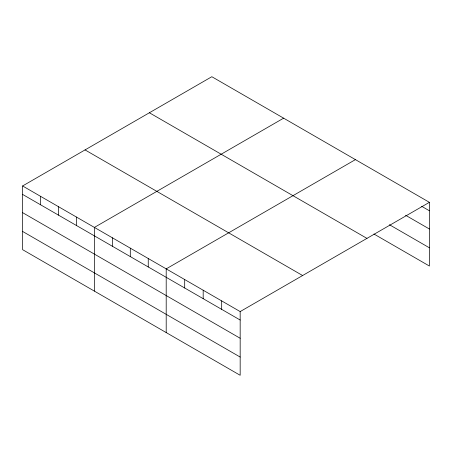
<?xml version="1.0" encoding="UTF-8"?>
<svg xmlns="http://www.w3.org/2000/svg" width="452" height="452" viewBox="0 0 452 452"><rect width="100%" height="100%" fill="white"/><g stroke="black" fill="none" stroke-linecap="round" stroke-linejoin="round"><path stroke-width="0.68" d="M240.17 338.26L240.17 311.581L22.6 185.964L22.6 249.668L240.17 375.284L240.17 338.26L22.6 212.649M373.917 234L429.4 266.036L429.4 202.332L211.83 76.716L22.6 185.964M283.624 118.17L94.4 227.418L94.4 291.122M355.425 159.624L166.2 268.872L166.2 332.576M240.17 311.581L429.4 202.332M421.643 206.298L429.4 210.779M405.534 215.237L429.4 229.011M389.432 224.723L429.4 247.798M149.38 112.768L366.956 238.385M85.044 149.911L302.62 275.528M22.6 194.411L240.17 320.027M22.6 231.435L240.17 357.052M221.678 300.902L221.678 309.349M203.185 290.224L203.185 298.67M184.693 279.551L184.693 287.997M148.25 258.51L148.25 266.957M130.3 248.142L130.3 256.589M112.35 237.78L112.35 246.227M76.45 217.056L76.45 225.503M58.5 206.694L58.5 215.141M40.55 196.326L40.55 204.773"/></g></svg>
